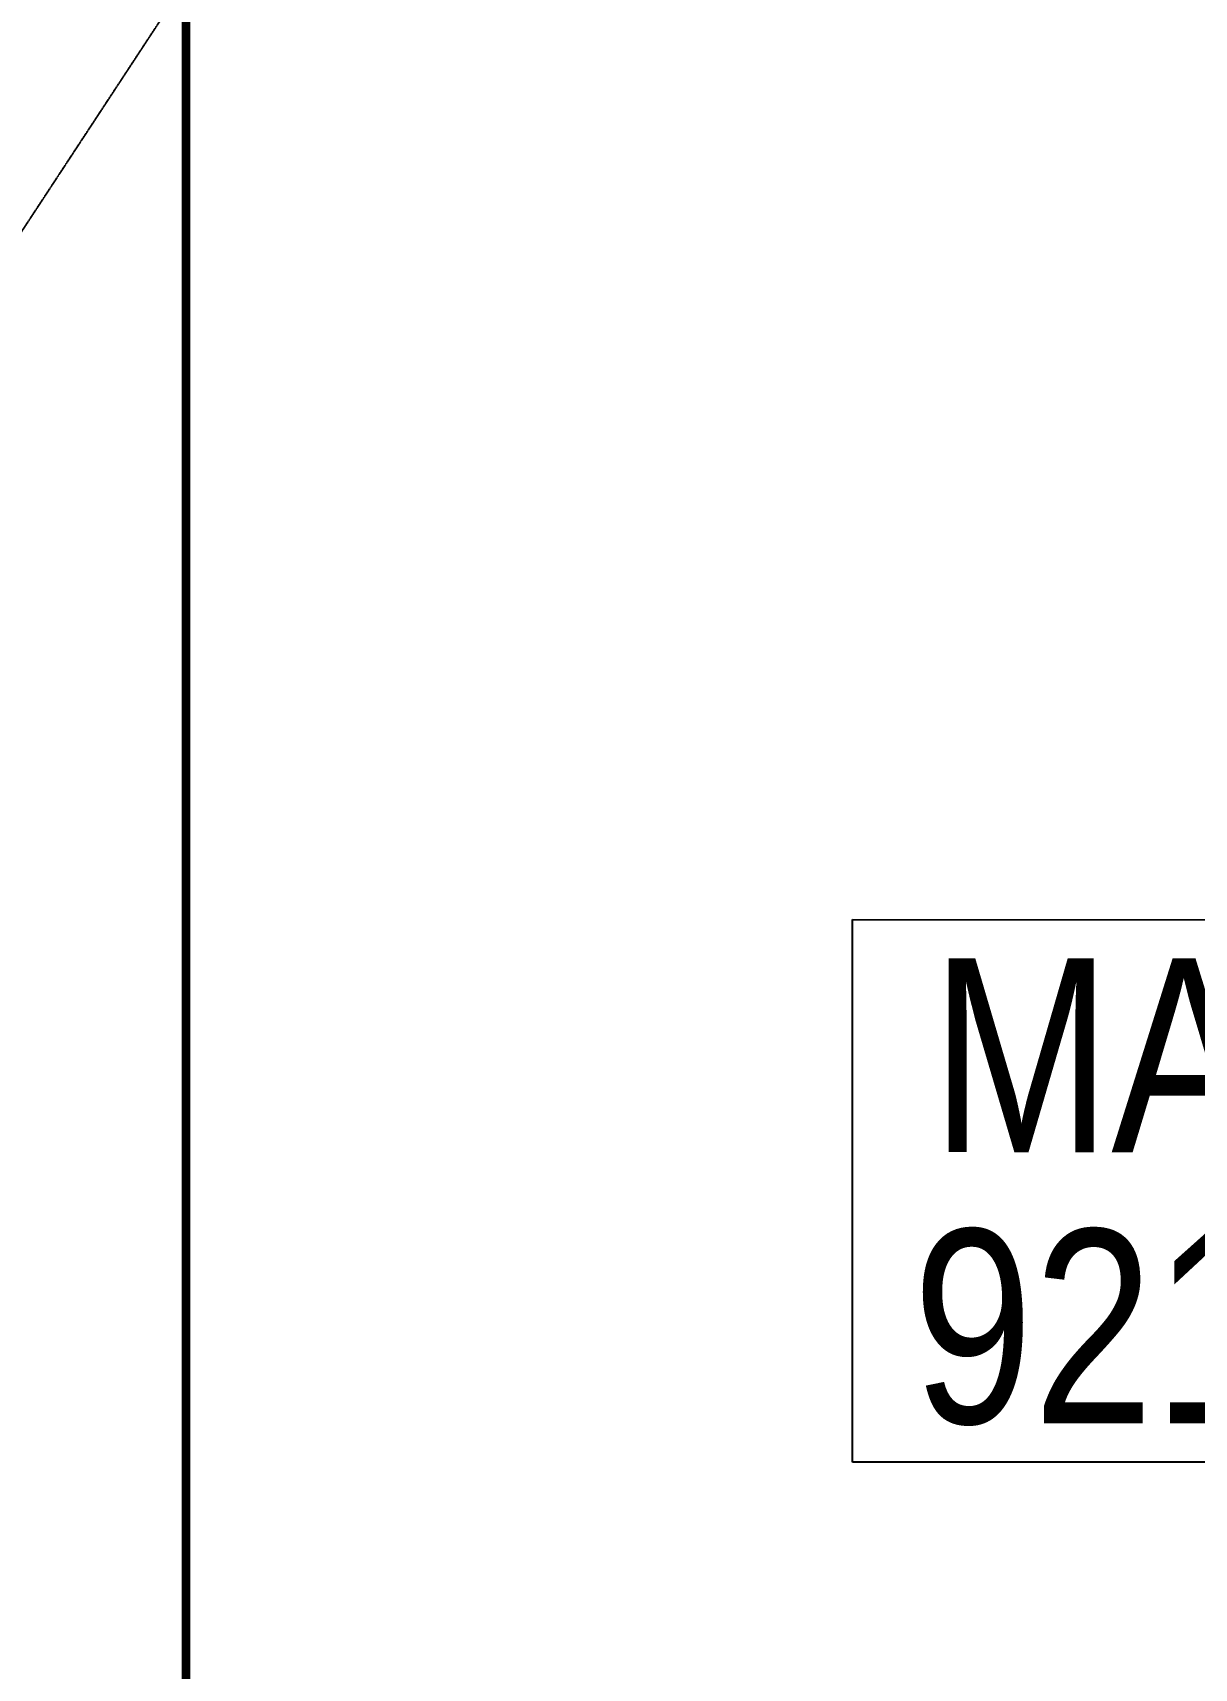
# Model space of a CAD drawing. Header units: centimetres. Extents: x -6122352 to 6876996, y -1694241 to 2592194.
# Drawn here: x 137582 to 140280, y -55783 to -51984 of the extents above; entities that cross this region are included whole.
import ezdxf
from ezdxf.xclip import XClip

# ---------------------------------------------------------------- set-up
doc = ezdxf.new("R2010")
doc.units = ezdxf.units.CM
doc.header["$MEASUREMENT"] = 0
doc.header["$XCLIPFRAME"] = 2
for name, pattern in [('DASHED2', [0.375, 0.25, -0.125]), ('XR-AR-END-SETTING OUT PLAN$0$23585-XR-AR-END-GROUND FLOOR$0$23261-XR-AR-SI-GF$0$HIDDEN', [0.375, 0.25, -0.125]), ('XR-AR-END-SETTING OUT PLAN$0$23585-XR-AR-END-GROUND FLOOR$0$XR-END-GROUND FLOOR PLAN$0$xf_6a1$0$DASHED', [0.75, 0.5, -0.25])]:
    doc.linetypes.add(name, pattern=pattern)
for name, color, linetype, lineweight in [('@ Foundations', 4, 'DASHED2', 50), ('XR-AR-END-SETTING OUT PLAN$0$23585-XR-AR-END-GROUND FLOOR$0$A-EQUP-KITN-PLAN', 202, 'Continuous', 9), ('XR-AR-END-SETTING OUT PLAN$0$23585-XR-AR-END-GROUND FLOOR$0$A-FLOR-OVHD', 9, 'XR-AR-END-SETTING OUT PLAN$0$23585-XR-AR-END-GROUND FLOOR$0$23261-XR-AR-SI-GF$0$HIDDEN', 15), ('XR-AR-END-SETTING OUT PLAN$0$23585-XR-AR-END-GROUND FLOOR$0$A-GLAZ-SILL', 8, 'Continuous', 5), ('XR-AR-END-SETTING OUT PLAN$0$23585-XR-AR-END-GROUND FLOOR$0$A-GLAZ-WNDO', 232, 'Continuous', 9), ('XR-AR-END-SETTING OUT PLAN$0$23585-XR-AR-END-GROUND FLOOR$0$A-WALL', 7, 'Continuous', 30), ('XR-AR-END-SETTING OUT PLAN$0$23585-XR-AR-END-GROUND FLOOR$0$S-COLS', 51, 'Continuous', 40), ('XR-AR-END-SETTING OUT PLAN$0$23585-XR-AR-END-GROUND FLOOR$0$S-COLS-PATT', 8, 'Continuous', 5)]:
    doc.layers.add(name, color=color, linetype=linetype, lineweight=lineweight)
doc.layers.add('@MI-REF LAYER', color=7, linetype='Continuous')
doc.layers.add('B_TH_4', color=7, linetype='Continuous')
doc.styles.get("Standard").update_dxf_attribs({"font": 'arial.ttf'})
doc.styles.add('Xref group 33-41$0$Overall SOP Plan$0$LAC-609-NG10-1-XREF-GRID-125SC$0$GRID-DIM-NO', font='arial.ttf', dxfattribs={"width": 0.8})
doc.dimstyles.new('LEADER', dxfattribs={"dimtxt": 0.18, "dimasz": 0.25, "dimexe": 0.18, "dimexo": 0.0625, "dimgap": 0.09, "dimtad": 0, "dimtih": 1, "dimtoh": 1, "dimdec": 4, "dimzin": 0, "dimdsep": 46, "dimtxsty": 'Standard', "dimblk": 'DOT', "dimcen": 0.09, "dimadec": 0, "dimazin": 0, "dimtfac": 1, "dimtdec": 4, "dimtofl": 0, "dimtmove": 0, "dimatfit": 3, "dimldrblk": 'DOT', "dimfxl": 1, "dimtolj": 1, "dimtzin": 0, "dimarcsym": 0})

# ---------------------------------------------------------------- blocks, each defined once
blk = doc.blocks.new('XR-AR-END-SETTING OUT PLAN$0$23585-XR-AR-END-GROUND FLOOR$0$XR-END-GROUND FLOOR PLAN$0$A$C69996ABC')
at = {"layer": 'XR-AR-END-SETTING OUT PLAN$0$23585-XR-AR-END-GROUND FLOOR$0$A-GLAZ-SILL'}
blk.add_line((0.2499999770720933, 0.9999993968456202), (0.249999977072207, 0.0999993968456252), dxfattribs=at)
at = {"layer": 'XR-AR-END-SETTING OUT PLAN$0$23585-XR-AR-END-GROUND FLOOR$0$A-GLAZ-WNDO'}
for p, q in [((-2.292778056300904e-08, 0.9999993968456202), (-2.292778056300904e-08, 0.9499993968456231)), ((0.2499999770720933, 0.9999993968456202), (-2.292778056300904e-08, 0.9999993968456202)), ((0.1499999770722127, 0.9499993968456231), (0.1499999770722127, 0.9999993968456202)), ((0.1499999770722109, 0.999999396845622), (0.1499999770722127, 0.09999939684562342)), ((-2.292778056300904e-08, 0.9499993968456231), (0.1499999770722127, 0.9499993968456231)), ((-2.292778056300904e-08, 0.9499993968456231), (-2.292778056300904e-08, 0.1499993968456224)), ((0.1499999770722127, 0.1499993968456224), (-2.292778056300904e-08, 0.1499993968456224)), ((-2.292787470992153e-08, 0.09999939684561099), (-2.292787470992153e-08, 0.1499993968456099)), ((0.1499999770722127, 0.0999993968456252), (0.1499999770722127, 0.1499993968456224)), ((0.249999977072207, 0.0999993968456252), (-2.292778056300904e-08, 0.0999993968456252))]:
    blk.add_line(p, q, dxfattribs=at)
blk.add_lwpolyline([(-2.292779299750691e-08, 0.9499993968456231), (-2.292779299750691e-08, 0.1499993968456224), (0.04999997707220416, 0.1499993968456224), (0.04999997707220416, 0.9499993968456231)], close=True, dxfattribs=at)
blk.add_lwpolyline([(0.04999997707215442, 0.0999993968456181), (-2.292784451185526e-08, 0.0999993968456181)], dxfattribs=at)
blk = doc.blocks.new('XR-AR-END-SETTING OUT PLAN$0$23585-XR-AR-END-GROUND FLOOR$0$A$C75a8815d')
at = {"layer": 'XR-AR-END-SETTING OUT PLAN$0$23585-XR-AR-END-GROUND FLOOR$0$S-COLS', "color": 252, "lineweight": 30}
blk.add_lwpolyline([(-0.02568697929382324, 8599.999128341675), (-0.02568745613098145, 7599.999128580093), (249.974312543869, 7599.999128341675), (249.9743130207062, 8599.999128341675)], close=True, dxfattribs=at)
blk = doc.blocks.new('XR-AR-END-SETTING OUT PLAN')
at = {"layer": 'XR-AR-END-SETTING OUT PLAN$0$23585-XR-AR-END-GROUND FLOOR$0$A-EQUP-KITN-PLAN', "color": 8}
for p, q in [((3650.109346702695, 14099.99880218506), (5250.113769307733, 14099.9988026619)), ((3650.1093467623, 13849.9988026619), (3650.109346702695, 14099.99880218506)), ((5250.113769546151, 13849.99880218506), (5250.113769307733, 14099.9988026619)), ((3650.109004810452, 13749.9988026619), (5250.113769248128, 13749.9988026619)), ((3850.109238997102, 11100.00033140182), (3850.107901349664, 13149.99880361557)), ((5650.107139065862, 13149.99880218506), (3850.107901349664, 13149.99880361557)), ((5650.107138469815, 11100.00778436661), (3850.109238997102, 11100.00033140182))]:
    blk.add_line(p, q, dxfattribs=at)
at = {"layer": 'XR-AR-END-SETTING OUT PLAN$0$23585-XR-AR-END-GROUND FLOOR$0$A-EQUP-KITN-PLAN', "color": 8, "linetype": 'XR-AR-END-SETTING OUT PLAN$0$23585-XR-AR-END-GROUND FLOOR$0$XR-END-GROUND FLOOR PLAN$0$xf_6a1$0$DASHED'}
for p, q in [((3650.110123351216, 12899.99910211563), (3650.107762530446, 13849.9988026619)), ((3250.108286634088, 12899.99910211563), (3650.110123351216, 12899.99910211563)), ((5650.107175782323, 10900.00331449509), (3850.106041803956, 10900.00036239624))]:
    blk.add_line(p, q, dxfattribs=at)
at = {"layer": 'XR-AR-END-SETTING OUT PLAN$0$23585-XR-AR-END-GROUND FLOOR$0$A-FLOR-OVHD', "color": 8, "ltscale": 5}
for p, q in [((5250.252145186067, 13849.9988026619), (3650.247722819448, 13849.99880218506)), ((5250.113769248128, 13749.9988026619), (3650.10934664309, 13749.99880218506)), ((5650.107102051377, 12949.99724912643), (5650.107101693749, 11300.00188589096)), ((5750.105340138078, 12949.99724960327), (5750.107102289796, 11300.00188541412)), ((3250.106041446328, 11000.02068042755), (3750.106041744351, 10499.99855422974)), ((3750.106041803956, 10999.99855422974), (3250.106041803956, 10499.99855327606))]:
    blk.add_line(p, q, dxfattribs=at)
at = {"layer": 'XR-AR-END-SETTING OUT PLAN$0$23585-XR-AR-END-GROUND FLOOR$0$A-WALL', "color": 8}
for points in [[(3000.102068737149, 12899.99910259247), (3250.103869214654, 12899.99910211563), (3250.103198900819, 13749.9988026619), (3250.102675631642, 14849.99877595901), (3000.10211391747, 14849.99877595901)], [(3650.084305241704, 13749.99880218506), (3250.103198900819, 13749.9988026619), (3250.103199318051, 13849.9988026619), (3650.084305599332, 13849.9988026619)], [(5250.089069798589, 13749.99880170822), (5250.089070156217, 13849.99880313873), (5750.107358172536, 13849.99880313873), (5750.105340138078, 12949.99724960327), (5650.107102051377, 12949.99724912643), (5650.107250109315, 13749.99880218506)], [(5650.105998054147, 10500.00084495544), (5750.106065586209, 10500.00084400177), (5750.107102289796, 11300.00188541412), (5650.107101693749, 11300.00188589096)]]:
    blk.add_lwpolyline(points, close=True, dxfattribs=at)
for points in [[(3850.106042101979, 10500.01968860626), (5750.107330158353, 10500.00084400177), (5750.107415214181, 10250.00188541412), (4790.107357934117, 10249.9985537529), (4790.107358291745, 10149.99855566025), (4540.107357993722, 10149.99855566025), (4540.10735835135, 10249.9985537529), (3000.102095916867, 10249.99855327606), (3000.102079048753, 11999.99910259247), (3250.104392960668, 11999.99910163879), (3250.104392841458, 11100.02067995071), (3850.106042161584, 11100.02068090439), (3850.10604198277, 10499.99947547913)], [(3750.106041803956, 10700.02068090439), (3750.106041803956, 10999.99855422974), (3450.106041863561, 11000.02068042755), (3250.106041446328, 11000.02068042755), (3250.106041803956, 10499.99855327606), (3750.106041744351, 10499.99855422974), (3750.106041803956, 10700.02068090439)]]:
    blk.add_lwpolyline(points, dxfattribs=at)
at = {"color": 8, "xscale": 1000.000000000001, "yscale": 1000.000000000001, "zscale": 1000.000000000001}
blk.add_blockref('XR-AR-END-SETTING OUT PLAN$0$23585-XR-AR-END-GROUND FLOOR$0$XR-END-GROUND FLOOR PLAN$0$A$C69996ABC', (3000.101009145379, 11899.99970579147), dxfattribs=at)
at = {"layer": 'XR-AR-END-SETTING OUT PLAN$0$23585-XR-AR-END-GROUND FLOOR$0$S-COLS-PATT', "color": 8}
blk.add_blockref('XR-AR-END-SETTING OUT PLAN$0$23585-XR-AR-END-GROUND FLOOR$0$A$C75a8815d', (3000.129344239831, 5499.998310089111), dxfattribs=at)
blk = doc.blocks.new('END UNIT')
at = {"xscale": 0.001, "yscale": 0.001, "zscale": 0.001}
blk.add_blockref('XR-AR-END-SETTING OUT PLAN', (-9.150201729830158, 0), dxfattribs=at)
blk = doc.blocks.new('TH_4')
blk.add_blockref('END UNIT', (495802.3053798428, 2769130.514097063))
blk = doc.blocks.new('A$C780da55d')
at = {"layer": 'B_TH_4', "xscale": 1.000039159572381, "yscale": 1.000039159572381, "zscale": 1.000039159572381}
blk.add_blockref('TH_4', (-495814.0704651335, -2769239.302089663), dxfattribs=at)
blk = doc.blocks.new('23585-XR-AR-MALDIVE-2$0$TH_4')
blk.add_blockref('A$C780da55d', (495794.655359471, 2769130.864096801))
at = {"layer": '@ Foundations', "linetype": 'DASHED2', "ltscale": 0.25}
blk.add_lwpolyline([(495795.2303292943, 2769142.764769025), (495797.3303292943, 2769142.764769025), (495797.3303292943, 2769145.464769024), (495795.2303292943, 2769145.464769024)], close=True, dxfattribs=at)
blk = doc.blocks.new('_Dot')
at = {"color": 0, "linetype": 'ByBlock', "lineweight": -2}
blk.add_line((-0.5, 0), (-1, 0), dxfattribs=at)
at = {"color": 0, "linetype": 'ByBlock', "const_width": 0.5}
blk.add_lwpolyline([(-0.25, 0, 1), (0.25, 0, 1)], format="xyb", close=True, dxfattribs=at)

msp = doc.modelspace()

# ---------------------------------------------------------------- hatches: boundary and pattern name
at = {"layer": '@MI-REF LAYER'}
h = msp.add_hatch(dxfattribs=at)
h.set_pattern_fill('ANSI31', color=256, scale=1999.999998458916, angle=186.7183412143764)
h.set_pattern_definition([(231.7183412143764, (-2377109729.195271, -1504175463.930205), (196.2436825049419, -154.8819453021617), [])])
h.paths.add_polyline_path([(173636.2651195199, -46390.50374047816), (173633.6818496808, -60664.33460956941), (137332.1187900153, -60657.87843419171), (137334.6100479834, -46384.0475480083), (143584.8555456593, -46385.15914598721), (143584.6674330861, -46685.78874860216), (167386.100801028, -46690.02179595042), (167386.0196218033, -46389.39214555413)])

# ---------------------------------------------------------------- next in the draw order: block references
ref = msp.add_blockref('23585-XR-AR-MALDIVE-2$0$TH_4', (-496151301.9159901, -2769108451.800584), dxfattribs=dict(at, xscale=1000, yscale=1000, zscale=1000, rotation=359.9898100352379))
XClip(ref).set_block_clipping_path([(495835.3953325448, 2769154.4396940554), (495826.3052454812, 2769154.3996857116), (495820.3052412018, 2769154.399648848), (495814.30523636914, 2769154.399611985), (495808.30537674366, 2769154.399710235), (495802.3052365903, 2769154.3998208307), (495793.35321120196, 2769154.429756117), (495793.3526341284, 2769130.4996254453), (495835.3953434096, 2769130.4996848367)])

# ---------------------------------------------------------------- next in the draw order: wipeouts: each hides what was drawn before it
at = {"color": 10}
msp.add_wipeout([(173636.26511951984, -46390.50374047816), (173633.68184968072, -60664.33460956941), (137332.1187900153, -60657.878434191734), (137334.61004798335, -46384.04754800831), (143584.8555456593, -46385.159145987214), (143584.6674330861, -46685.788748602165), (167386.10080102787, -46690.02179595042), (167386.0196218033, -46389.39214555412)], dxfattribs=at).dxf.layer = '@MI-REF LAYER'

# ---------------------------------------------------------------- next in the draw order: linework, layer by layer
at = {"layer": '@MI-REF LAYER', "color": 1, "const_width": 19.99999999999999}
msp.add_lwpolyline([(134409.0374625247, -66138.98554378467), (137930.1981407029, -62586.62395011177), (137938.5892289476, -58072.32428987256), (138802.9050769478, -58071.46180195033), (137938.5892289476, -58072.32428987256), (137937.7093123889, -46400.30721805007), (134445.7837531773, -42284.12033647423)], dxfattribs=at)

# ---------------------------------------------------------------- next in the draw order: texts
at = {"layer": '@MI-REF LAYER', "color": 7, "insert": (139576.5678144294, -54133.79266347101), "char_height": 450, "width": 2056.8768805703, "attachment_point": 1, "rotation": 359.9880329740282, "line_spacing_factor": 0.8394388776454546, "style": 'Xref group 33-41$0$Overall SOP Plan$0$LAC-609-NG10-1-XREF-GRID-125SC$0$GRID-DIM-NO', "bg_fill": 19, "box_fill_scale": 1.2, "bg_fill_color": 256, "bg_fill_transparency": 0}
msp.add_mtext('\\pxqc;MA0361 9213385', dxfattribs=at)

# ---------------------------------------------------------------- next in the draw order: leaders
at = {"layer": '@MI-REF LAYER', "linetype": 'DASHED2'}
msp.add_leader([(135470.5816281702, -55622.3519632158), (138579.0013361821, -50889.72447866338)], dimstyle='LEADER', dxfattribs=at)

# ---------------------------------------------------------------- next in the draw order: wipeouts: each hides what was drawn before it
at = {"color": 10}
msp.add_wipeout([(138578.7252721254, -52490.783733382836), (145764.4489252993, -52492.02274025523), (145765.01820557352, -49190.43387016395), (138579.29455200603, -49189.1948644872), (138578.7252724785, -52490.7837330789)], dxfattribs=at).dxf.layer = '@MI-REF LAYER'

doc.saveas('drawing.dxf')
